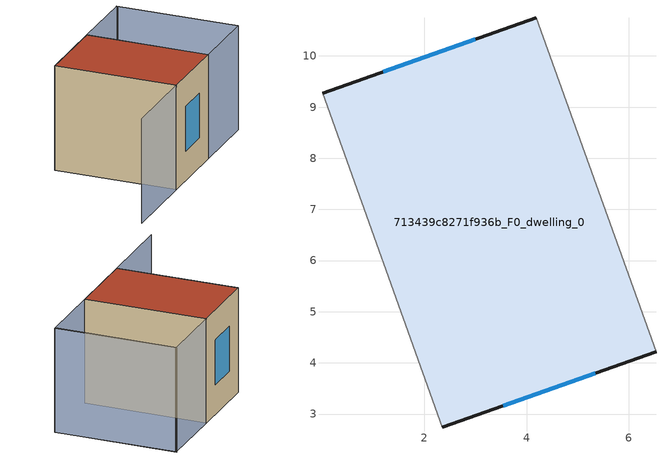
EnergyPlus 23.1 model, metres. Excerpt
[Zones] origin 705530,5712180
713439c8271f936b_F0_dwelling_0
 floor ground (EU_floor_Construction): 4.19,10.75 6.53,4.22 2.35,2.74 0.01,9.27 z0
 wall outside (EU_wall_Construction): 4.19,10.75 0.01,9.27 / 2.35,2.74 6.53,4.22 z0:6
 wall adiabatic (EU_wall_Construction): 6.53,4.22 4.19,10.75 / 0.01,9.27 2.35,2.74 z0:6
 window (EU_Window_Construction): 3,10.33 1.2,9.69 / 3.54,3.16 5.34,3.8 z1.71:4.29
 roof outside (EU_roof_Construction): 6.53,4.22 4.19,10.75 0.01,9.27 2.35,2.74 z6
shading: 0.03,9.27 2.35,2.74 / 2.35,2.74 -2.17,1.13 / 10.41,5.62 8.11,12.17 / 4.19,10.75 8.11,12.16 / 8.11,12.16 10.45,5.63 / 10.45,5.63 6.53,4.22 / 6.53,4.22 4.19,10.75 z0:6
[Building]
EU S2 Campaign: North Axis=0; Terrain=City; Solar Distribution=FullExterior
[Site:Location]
London: Latitude=51.5; Longitude=-0.5; Time Zone=0; Elevation=25
[SizingPeriod:WeatherFileDays]
AnnualSizingPeriod: Begin Month=1; Begin Day of Month=1; End Month=12; End Day of Month=31; Day of Week for Start Day=Monday; Use Weather File Daylight Saving Period=No; Use Weather File Rain and Snow Indicators=No
[MATERIAL]
EU_InternalMass_Material: Roughness=MediumRough; Thickness=0.1; Conductivity=1; Density=1800; Specific Heat=900; Thermal Absorptance=0.9; Solar Absorptance=0.7; Visible Absorptance=0.7
[MATERIAL:NOMASS] Roughness=MediumRough; Thermal Absorptance=0.9; Solar Absorptance=0.7; Visible Absorptance=0.7
Name | Thermal Resistance
EU_wall_NoMass | 0.71061
EU_roof_NoMass | 2.41608
EU_floor_NoMass | 1.75078
[WINDOWMATERIAL:SIMPLEGLAZINGSYSTEM]
EU_Window_SimpleGlazing: UFactor=2.64892; Solar Heat Gain Coefficient=0.76; Visible Transmittance=0.76
[CONSTRUCTION]
EU_wall_Construction: EU_wall_NoMass
EU_roof_Construction: EU_roof_NoMass
EU_floor_Construction: EU_floor_NoMass
EU_InternalMass_Construction: EU_InternalMass_Material
EU_Window_Construction: EU_Window_SimpleGlazing
[ZONE]
713439c8271f936b_F0_dwelling_0: Type=1; Multiplier=1; Ceiling Height=autocalculate; Volume=184.557; Floor Area=autocalculate; Part of Total Floor Area=Yes
[INTERNALMASS]
713439c8271f936b_F0_dwelling_0_EU_InternalMass: Construction=EU_InternalMass_Construction; Zone or ZoneList=713439c8271f936b_F0_dwelling_0; Surface Area=30.7597
[OTHEREQUIPMENT]
EU_Step8_InternalGain_713439c8271f936b_F0_dwelling_0_f000: Fuel Type=Electricity; Zone or ZoneList or Space or SpaceList=713439c8271f936b_F0_dwelling_0; Schedule=EU_Step8_GainSchedule_713439c8271f936b_F0_dwelling_0_f000; Design Level Calculation Method=Watts/Area; Power per Zone Floor Area=1; Fraction Latent=0; Fraction Radiant=0; Fraction Lost=0; Carbon Dioxide Generation Rate=0; EndUse Subcategory=EU_Step8_InternalGains
[ZONEVENTILATION:DESIGNFLOWRATE]
EU_ConstantAir_713439c8271f936b_F0_dwelling_0: Zone or ZoneList or Space or SpaceList=713439c8271f936b_F0_dwelling_0; Schedule=EU_AlwaysOn; Design Flow Rate Calculation Method=AirChanges/Hour; Air Changes per Hour=0.496673; Ventilation Type=Natural; Fan Pressure Rise=0; Fan Total Efficiency=1; Constant Term Coefficient=1; Temperature Term Coefficient=0; Velocity Term Coefficient=0; Velocity Squared Term Coefficient=0; Minimum Indoor Temperature=-100; Maximum Indoor Temperature=100; Delta Temperature=-100; Minimum Outdoor Temperature=-100; Maximum Outdoor Temperature=100; Maximum Wind Speed=40
[HVACTEMPLATE:THERMOSTAT]
EU_HeatOnly_713439c8271f936b_F0_dwelling_0: Constant Heating Setpoint=20; Constant Cooling Setpoint=50
[HVACTEMPLATE:ZONE:IDEALLOADSAIRSYSTEM]
713439c8271f936b_F0_dwelling_0: Template Thermostat=EU_HeatOnly_713439c8271f936b_F0_dwelling_0; System Availability Schedule=EU_AlwaysOn; Maximum Heating Supply Air Temperature=50; Minimum Cooling Supply Air Temperature=13; Maximum Heating Supply Air Humidity Ratio=0.0156; Minimum Cooling Supply Air Humidity Ratio=0.0077; Heating Limit=NoLimit; Cooling Limit=NoLimit; Heating Availability Schedule=EU_AlwaysOn; Cooling Availability Schedule=EU_CoolingOff; Dehumidification Control Type=ConstantSensibleHeatRatio; Cooling Sensible Heat Ratio=0.7; Dehumidification Setpoint=60; Humidification Control Type=None; Humidification Setpoint=30; Outdoor Air Method=None; Outdoor Air Flow Rate per Person=0.00944; Outdoor Air Flow Rate per Zone Floor Area=0; Outdoor Air Flow Rate per Zone=0; Demand Controlled Ventilation Type=None; Outdoor Air Economizer Type=NoEconomizer; Heat Recovery Type=None; Sensible Heat Recovery Effectiveness=0.7; Latent Heat Recovery Effectiveness=0.65
[SIZING:ZONE]
713439c8271f936b_F0_dwelling_0: Zone Cooling Design Supply Air Temperature Input Method=SupplyAirTemperature; Zone Cooling Design Supply Air Temperature=13; Zone Heating Design Supply Air Temperature Input Method=SupplyAirTemperature; Zone Heating Design Supply Air Temperature=50; Zone Cooling Design Supply Air Humidity Ratio=0.008; Zone Heating Design Supply Air Humidity Ratio=0.008; Cooling Design Air Flow Method=DesignDay; Cooling Design Air Flow Rate=0; Cooling Minimum Air Flow per Zone Floor Area=0.000762; Cooling Minimum Air Flow=0; Cooling Minimum Air Flow Fraction=0.2; Heating Design Air Flow Method=DesignDay; Heating Design Air Flow Rate=0; Heating Maximum Air Flow per Zone Floor Area=0.002032; Heating Maximum Air Flow=0.141576; Heating Maximum Air Flow Fraction=0.3; Account for Dedicated Outdoor Air System=No; Dedicated Outdoor Air System Control Strategy=NeutralSupplyAir; Dedicated Outdoor Air Low Setpoint Temperature for Design=autosize; Dedicated Outdoor Air High Setpoint Temperature for Design=autosize; Zone Load Sizing Method=Sensible Load Only No Latent Load; Zone Latent Cooling Design Supply Air Humidity Ratio Input Method=HumidityRatioDifference; Zone Cooling Design Supply Air Humidity Ratio Difference=0.005; Zone Latent Heating Design Supply Air Humidity Ratio Input Method=HumidityRatioDifference; Zone Humidification Design Supply Air Humidity Ratio Difference=0.005
[SCHEDULE:CONSTANT]
Name | Hourly Value
EU_AlwaysOn | 1
EU_CoolingOff | 0
[SCHEDULE:FILE]
EU_Step8_GainSchedule_713439c8271f936b_F0_dwelling_0_f000: File=../../schedules/713439c8271f936b/713439c8271f936b_F0_dwelling_0_f000_gain.csv; Column Number=1; Rows to Skip at Top=0; Number of Hours of Data=8760; Column Separator=Comma; Interpolate to Timestep=No; Minutes per Item=60; Adjust Schedule for Daylight Savings=Yes
